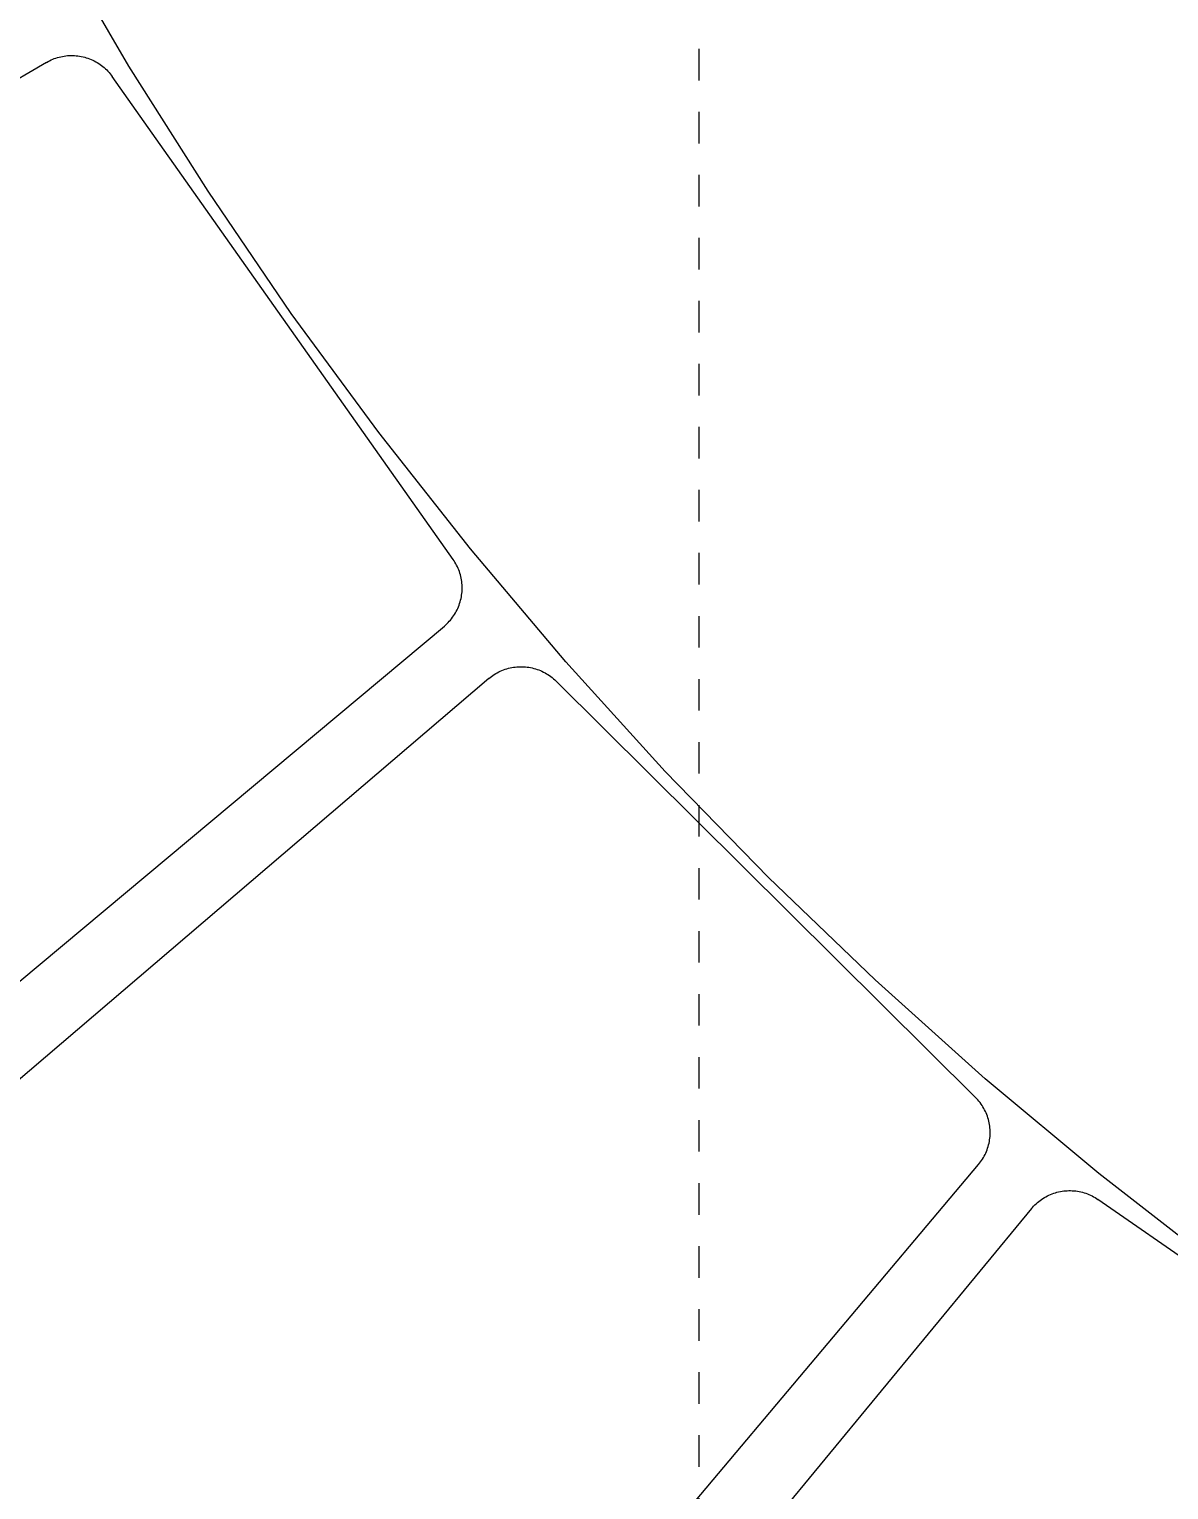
# Model space of a CAD drawing. Header units: inches. Extents: x -4 to 200, y 0 to 129.
# Drawn here: x 25.861 to 29.477, y 20.759 to 25.395 of the extents above; entities that cross this region are included whole.
import ezdxf

# ---------------------------------------------------------------- set-up
doc = ezdxf.new("R2010")
doc.units = ezdxf.units.IN
doc.linetypes.add('HIDDEN', pattern=[1.905, 1.27, -0.635])
for name, color, linetype, lineweight in [('ZANO_R', 7, 'Continuous', 0), ('ZANO_R_przerywana', 250, 'HIDDEN', 0), ('ZANO_W', 1, 'Continuous', 0)]:
    doc.layers.add(name, color=color, linetype=linetype, lineweight=lineweight)
doc.styles.get("Standard").update_dxf_attribs({"font": 'arial.ttf'})
doc.dimstyles.new('amerykanie', dxfattribs={"dimtxt": 50, "dimasz": 50, "dimexe": 0.5, "dimexo": 0.5, "dimgap": 1, "dimtad": 1, "dimdec": 0, "dimzin": 0, "dimlunit": 5, "dimtxsty": 'Standard', "dimcen": 0.09, "dimclrd": 1, "dimclre": 1, "dimclrt": 1, "dimazin": 0, "dimtfac": 1, "dimtdec": 0, "dimtmove": 0, "dimatfit": 3, "dimfxl": 1, "dimtzin": 0, "dimarcsym": 1})

# ---------------------------------------------------------------- blocks, each defined once
blk = doc.blocks.new('*D370')
at = {"layer": 'ZANO_W', "color": 1, "lineweight": -2}
for p, q in [((37.2736, 45.8972), (2.0043, 45.8972)), ((2.5043, 19.7728), (2.5043, 44.8972)), ((37.2736, 18.7728), (2.0043, 18.7728))]:
    blk.add_line(p, q, dxfattribs=at)
at = {"layer": 'ZANO_W', "color": 1}
for points in [[(2.6709, 44.8972), (2.3376, 44.8972), (2.5043, 45.8972)], [(2.3376, 19.7728), (2.6709, 19.7728), (2.5043, 18.7728)]]:
    blk.add_solid(points, dxfattribs=at)
at = {"layer": 'ZANO_W', "color": 1, "insert": (1.1641, 32.335), "char_height": 1.625, "attachment_point": 5, "rotation": 90}
blk.add_mtext('27 1/8', dxfattribs=at)
blk = doc.blocks.new('*D371')
at = {"layer": 'ZANO_W', "color": 1, "lineweight": -2}
for p, q in [((37.5199, 64.6636), (-0.4531, 64.6636)), ((0.0469, 63.6636), (0.0469, 1.0179)), ((37.0452, 0.0179), (-0.4531, 0.0179))]:
    blk.add_line(p, q, dxfattribs=at)
at = {"layer": 'ZANO_W', "color": 1}
for points in [[(0.2136, 63.6636), (-0.1198, 63.6636), (0.0469, 64.6636)], [(-0.1198, 1.0179), (0.2136, 1.0179), (0.0469, 0.0179)]]:
    blk.add_solid(points, dxfattribs=at)
at = {"layer": 'ZANO_W', "color": 1, "insert": (-1.2933, 32.3407), "char_height": 1.625, "attachment_point": 5, "rotation": 90}
blk.add_mtext('64 5/8', dxfattribs=at)

msp = doc.modelspace()

# ---------------------------------------------------------------- linework, layer by layer
at = {"layer": 'ZANO_R'}
for p, q in [((26.17794, 25.27779), (25.94103, 25.68308)), ((25.97255, 25.30956), (25.97796, 25.31029)), ((25.97796, 25.31029), (25.98338, 25.31083)), ((25.98338, 25.31083), (25.98882, 25.31118)), ((25.98882, 25.31118), (25.99427, 25.31135)), ((25.99427, 25.31135), (25.99973, 25.31132)), ((25.99973, 25.31132), (26.00518, 25.31111)), ((26.00518, 25.31111), (26.01061, 25.31071)), ((26.01061, 25.31071), (26.01603, 25.31012)), ((26.01603, 25.31012), (26.02143, 25.30935)), ((25.91638, 25.28957), (10.0826, 15.96275)), ((25.91638, 25.28957), (25.92113, 25.29225)), ((25.92113, 25.29225), (25.92597, 25.29477)), ((25.92597, 25.29477), (25.93089, 25.29712)), ((25.93089, 25.29712), (25.93588, 25.2993)), ((25.93588, 25.2993), (25.94095, 25.30131)), ((25.94095, 25.30131), (25.94609, 25.30313)), ((25.94609, 25.30313), (25.95129, 25.30478)), ((25.95129, 25.30478), (25.95654, 25.30625)), ((25.95654, 25.30625), (25.96184, 25.30754)), ((25.96184, 25.30754), (25.96718, 25.30864)), ((25.96718, 25.30864), (25.97255, 25.30956)), ((26.02143, 25.30935), (26.0268, 25.30838)), ((26.0268, 25.30838), (26.03213, 25.30724)), ((26.03213, 25.30724), (26.03742, 25.30591)), ((26.03742, 25.30591), (26.04265, 25.30439)), ((26.04265, 25.30439), (26.04784, 25.3027)), ((26.04784, 25.3027), (26.05296, 25.30083)), ((26.05296, 25.30083), (26.05801, 25.29878)), ((26.05801, 25.29878), (26.06299, 25.29656)), ((26.06299, 25.29656), (26.06789, 25.29416)), ((26.06789, 25.29416), (26.0727, 25.2916)), ((26.0727, 25.2916), (26.07743, 25.28887)), ((26.07743, 25.28887), (26.08205, 25.28599)), ((26.08205, 25.28599), (26.08657, 25.28294)), ((26.08657, 25.28294), (26.09099, 25.27974)), ((26.09099, 25.27974), (26.09529, 25.27639)), ((26.09529, 25.27639), (26.09947, 25.27289)), ((26.09947, 25.27289), (26.10353, 25.26925)), ((26.10353, 25.26925), (26.10746, 25.26547)), ((26.10746, 25.26547), (26.11125, 25.26155)), ((26.42872, 24.88094), (26.17794, 25.27779)), ((26.11125, 25.26155), (26.11491, 25.25751)), ((26.11491, 25.25751), (26.11843, 25.25334)), ((26.11843, 25.25334), (26.1218, 25.24906)), ((26.1218, 25.24906), (26.12502, 25.24466)), ((27.20626, 23.71217), (26.12502, 25.24466)), ((26.69306, 24.49299), (26.42872, 24.88094)), ((26.97064, 24.1144), (26.69306, 24.49299)), ((27.26114, 23.74563), (26.97064, 24.1144)), ((27.56421, 23.38712), (27.26114, 23.74563)), ((27.20933, 23.70766), (27.20626, 23.71217)), ((27.21224, 23.70304), (27.20933, 23.70766)), ((27.21499, 23.69833), (27.21224, 23.70304)), ((27.21757, 23.69353), (27.21499, 23.69833)), ((27.21998, 23.68864), (27.21757, 23.69353)), ((27.22222, 23.68367), (27.21998, 23.68864)), ((27.22429, 23.67863), (27.22222, 23.68367)), ((27.22619, 23.67352), (27.22429, 23.67863)), ((27.2279, 23.66834), (27.22619, 23.67352)), ((27.22944, 23.66311), (27.2279, 23.66834)), ((27.23079, 23.65783), (27.22944, 23.66311)), ((27.23196, 23.6525), (27.23079, 23.65783)), ((27.23295, 23.64714), (27.23196, 23.6525)), ((27.23375, 23.64174), (27.23295, 23.64714)), ((27.23436, 23.63633), (27.23375, 23.64174)), ((27.23248, 23.59288), (27.23337, 23.59826)), ((27.23337, 23.59826), (27.23408, 23.60367)), ((27.23408, 23.60367), (27.23459, 23.6091)), ((27.23478, 23.63089), (27.23436, 23.63633)), ((27.23459, 23.6091), (27.23492, 23.61454)), ((27.23502, 23.62544), (27.23478, 23.63089)), ((27.23492, 23.61454), (27.23507, 23.61999)), ((27.23507, 23.61999), (27.23502, 23.62544)), ((27.21629, 23.54676), (27.21878, 23.55161)), ((27.21878, 23.55161), (27.22111, 23.55654)), ((27.22111, 23.55654), (27.22327, 23.56155)), ((27.22327, 23.56155), (27.22526, 23.56663)), ((27.22526, 23.56663), (27.22706, 23.57177)), ((27.22706, 23.57177), (27.22869, 23.57698)), ((27.22869, 23.57698), (27.23013, 23.58223)), ((27.23013, 23.58223), (27.2314, 23.58754)), ((27.2314, 23.58754), (27.23248, 23.59288)), ((27.17862, 23.50055), (27.18274, 23.50412)), ((27.18274, 23.50412), (27.18674, 23.50783)), ((27.18674, 23.50783), (27.1906, 23.51168)), ((27.1906, 23.51168), (27.19433, 23.51566)), ((27.19433, 23.51566), (27.19792, 23.51976)), ((27.19792, 23.51976), (27.20136, 23.52399)), ((27.20136, 23.52399), (27.20466, 23.52833)), ((27.20466, 23.52833), (27.2078, 23.53279)), ((27.2078, 23.53279), (27.21079, 23.53735)), ((27.21079, 23.53735), (27.21362, 23.54201)), ((27.21362, 23.54201), (27.21629, 23.54676)), ((13.08272, 11.71056), (27.17862, 23.50055)), ((27.36622, 23.36146), (27.37136, 23.36329)), ((27.37136, 23.36329), (27.37655, 23.36495)), ((27.37655, 23.36495), (27.3818, 23.36642)), ((27.3818, 23.36642), (27.3871, 23.36772)), ((27.3871, 23.36772), (27.39244, 23.36883)), ((27.39244, 23.36883), (27.39781, 23.36975)), ((27.39781, 23.36975), (27.40321, 23.37049)), ((27.40321, 23.37049), (27.40864, 23.37104)), ((27.40864, 23.37104), (27.41408, 23.3714)), ((27.41408, 23.3714), (27.41953, 23.37157)), ((27.41953, 23.37157), (27.42498, 23.37156)), ((27.42498, 23.37156), (27.43043, 23.37135)), ((27.43043, 23.37135), (27.43587, 23.37096)), ((27.43587, 23.37096), (27.44129, 23.37038)), ((27.44129, 23.37038), (27.44669, 23.36961)), ((27.44669, 23.36961), (27.45206, 23.36866)), ((27.45206, 23.36866), (27.45739, 23.36752)), ((27.45739, 23.36752), (27.46268, 23.36619)), ((27.46268, 23.36619), (27.46792, 23.36469)), ((27.46792, 23.36469), (27.47311, 23.363)), ((27.47311, 23.363), (27.47823, 23.36114)), ((27.87948, 23.03929), (27.56421, 23.38712)), ((27.31951, 23.33385), (13.34586, 11.39922)), ((27.31951, 23.33385), (27.32372, 23.33732)), ((27.32372, 23.33732), (27.32805, 23.34064)), ((27.32805, 23.34064), (27.33248, 23.34381)), ((27.33248, 23.34381), (27.33703, 23.34683)), ((27.33703, 23.34683), (27.34167, 23.34968)), ((27.34167, 23.34968), (27.34641, 23.35237)), ((27.34641, 23.35237), (27.35125, 23.3549)), ((27.35125, 23.3549), (27.35616, 23.35726)), ((27.35616, 23.35726), (27.36116, 23.35944)), ((27.36116, 23.35944), (27.36622, 23.36146)), ((27.47823, 23.36114), (27.48329, 23.35909)), ((27.48329, 23.35909), (27.48827, 23.35688)), ((27.48827, 23.35688), (27.49317, 23.35449)), ((27.49317, 23.35449), (27.49799, 23.35194)), ((27.49799, 23.35194), (27.50271, 23.34922)), ((27.50271, 23.34922), (27.50734, 23.34634)), ((27.50734, 23.34634), (27.51187, 23.3433)), ((27.51187, 23.3433), (27.51629, 23.3401)), ((27.51629, 23.3401), (27.52059, 23.33676)), ((27.52059, 23.33676), (27.52478, 23.33326)), ((27.52478, 23.33326), (27.52884, 23.32963)), ((27.52884, 23.32963), (27.53278, 23.32585)), ((28.86371, 22.0044), (27.53278, 23.32585)), ((28.20659, 22.70257), (27.87948, 23.03929)), ((27.9859, 22.92717), (27.9859, 22.87596)), ((28.54513, 22.37735), (28.20659, 22.70257)), ((28.89471, 22.06402), (28.54513, 22.37735)), ((29.2549, 21.76295), (28.89471, 22.06402)), ((28.86751, 22.00049), (28.86371, 22.0044)), ((28.87118, 21.99646), (28.86751, 22.00049)), ((28.8747, 21.99229), (28.87118, 21.99646)), ((28.87808, 21.98801), (28.8747, 21.99229)), ((28.8813, 21.98362), (28.87808, 21.98801)), ((28.88438, 21.97911), (28.8813, 21.98362)), ((28.88729, 21.9745), (28.88438, 21.97911)), ((28.89004, 21.9698), (28.88729, 21.9745)), ((28.89263, 21.965), (28.89004, 21.9698)), ((28.89505, 21.96011), (28.89263, 21.965)), ((28.8973, 21.95515), (28.89505, 21.96011)), ((28.89938, 21.9501), (28.8973, 21.95515)), ((28.90128, 21.94499), (28.89938, 21.9501)), ((28.90301, 21.93982), (28.90128, 21.94499)), ((28.90455, 21.93459), (28.90301, 21.93982)), ((28.90591, 21.92931), (28.90455, 21.93459)), ((28.90709, 21.92399), (28.90591, 21.92931)), ((28.90808, 21.91863), (28.90709, 21.92399)), ((28.90889, 21.91323), (28.90808, 21.91863)), ((28.90951, 21.90782), (28.90889, 21.91323)), ((28.90927, 21.87516), (28.90978, 21.88059)), ((28.90994, 21.90238), (28.90951, 21.90782)), ((28.90978, 21.88059), (28.9101, 21.88603)), ((28.91018, 21.89693), (28.90994, 21.90238)), ((28.9101, 21.88603), (28.91024, 21.89148)), ((28.91024, 21.89148), (28.91018, 21.89693)), ((28.89853, 21.83302), (28.9005, 21.83811)), ((28.9005, 21.83811), (28.9023, 21.84325)), ((28.9023, 21.84325), (28.90392, 21.84846)), ((28.90392, 21.84846), (28.90536, 21.85372)), ((28.90536, 21.85372), (28.90661, 21.85903)), ((28.90661, 21.85903), (28.90769, 21.86437)), ((28.90769, 21.86437), (28.90857, 21.86975)), ((28.90857, 21.86975), (28.90927, 21.87516)), ((17.03879, 7.7326), (28.87323, 21.7912)), ((28.87323, 21.7912), (28.87667, 21.79543)), ((28.87667, 21.79543), (28.87996, 21.79978)), ((28.87996, 21.79978), (28.8831, 21.80424)), ((28.8831, 21.80424), (28.88608, 21.8088)), ((28.88608, 21.8088), (28.8889, 21.81347)), ((28.8889, 21.81347), (28.89156, 21.81823)), ((28.89156, 21.81823), (28.89405, 21.82308)), ((28.89405, 21.82308), (28.89638, 21.82801)), ((28.89638, 21.82801), (28.89853, 21.83302)), ((29.62528, 21.47451), (29.2549, 21.76295)), ((29.09171, 21.69203), (29.09662, 21.69439)), ((29.09662, 21.69439), (29.10161, 21.69659)), ((29.10161, 21.69659), (29.10668, 21.69861)), ((29.10668, 21.69861), (29.11181, 21.70045)), ((29.11181, 21.70045), (29.117, 21.70211)), ((29.117, 21.70211), (29.12225, 21.7036)), ((29.12225, 21.7036), (29.12754, 21.7049)), ((29.12754, 21.7049), (29.13288, 21.70602)), ((29.13288, 21.70602), (29.13825, 21.70695)), ((29.13825, 21.70695), (29.14365, 21.70769)), ((29.14365, 21.70769), (29.14908, 21.70825)), ((29.14908, 21.70825), (29.15452, 21.70862)), ((29.15452, 21.70862), (29.15997, 21.7088)), ((29.15997, 21.7088), (29.16542, 21.70879)), ((29.16542, 21.70879), (29.17087, 21.70859)), ((29.17087, 21.70859), (29.17631, 21.70821)), ((29.17631, 21.70821), (29.18173, 21.70764)), ((29.18173, 21.70764), (29.18713, 21.70688)), ((29.18713, 21.70688), (29.1925, 21.70593)), ((29.1925, 21.70593), (29.19783, 21.7048)), ((29.19783, 21.7048), (29.20312, 21.70348)), ((29.20312, 21.70348), (29.20837, 21.70198)), ((29.20837, 21.70198), (29.21355, 21.7003)), ((29.21355, 21.7003), (29.21868, 21.69845)), ((29.21868, 21.69845), (29.22374, 21.69641)), ((29.22374, 21.69641), (29.22873, 21.6942)), ((29.22873, 21.6942), (29.23363, 21.69183)), ((29.04093, 21.6515), (17.352, 7.47169)), ((29.04093, 21.6515), (29.04447, 21.65565)), ((29.04447, 21.65565), (29.04816, 21.65967)), ((29.04816, 21.65967), (29.05198, 21.66356)), ((29.05198, 21.66356), (29.05593, 21.66732)), ((29.05593, 21.66732), (29.06001, 21.67094)), ((29.06001, 21.67094), (29.06421, 21.67441)), ((29.06421, 21.67441), (29.06853, 21.67774)), ((29.06853, 21.67774), (29.07296, 21.68091)), ((29.07296, 21.68091), (29.0775, 21.68393)), ((29.0775, 21.68393), (29.08214, 21.6868)), ((29.08214, 21.6868), (29.08688, 21.6895)), ((29.08688, 21.6895), (29.09171, 21.69203)), ((29.23363, 21.69183), (29.23845, 21.68928)), ((29.23845, 21.68928), (29.24318, 21.68657)), ((29.24318, 21.68657), (29.24782, 21.68369)), ((29.24782, 21.68369), (29.25235, 21.68066)), ((30.79253, 20.61039), (29.25235, 21.68066))]:
    msp.add_line(p, q, dxfattribs=at)
at = {"layer": 'ZANO_R_przerywana', "ltscale": 0.05}
msp.add_line((27.9859, 45.13244), (27.9859, 19.53804), dxfattribs=at)

# ---------------------------------------------------------------- dimensions: what is measured, and where the dimension line sits
at = {"layer": 'ZANO_W'}
for base, p1, p2, picture, middle in [((0.0469, 0.01791), (38.01991, 64.66358), (37.54521, 0.01791), '*D371', (-1.29332, 32.34075)), ((2.50427, 45.8972), (37.77361, 18.7728), (37.77361, 45.8972), '*D370', (1.16405, 32.335))]:
    dim = msp.add_linear_dim(base=base, p1=p1, p2=p2, angle=90, dimstyle='amerykanie', override={"dimtxt": 1.625, "dimasz": 1, "dimgap": 0.5, "dimdec": 4, "dimaunit": 1, "dimadec": 1, "dimtdec": 4, "dimtmove": 1, "dimfrac": 2}, dxfattribs=at)
    dim.commit()
    dim.dimension.update_dxf_attribs({"geometry": picture, "text_midpoint": middle})

doc.saveas('drawing.dxf')
